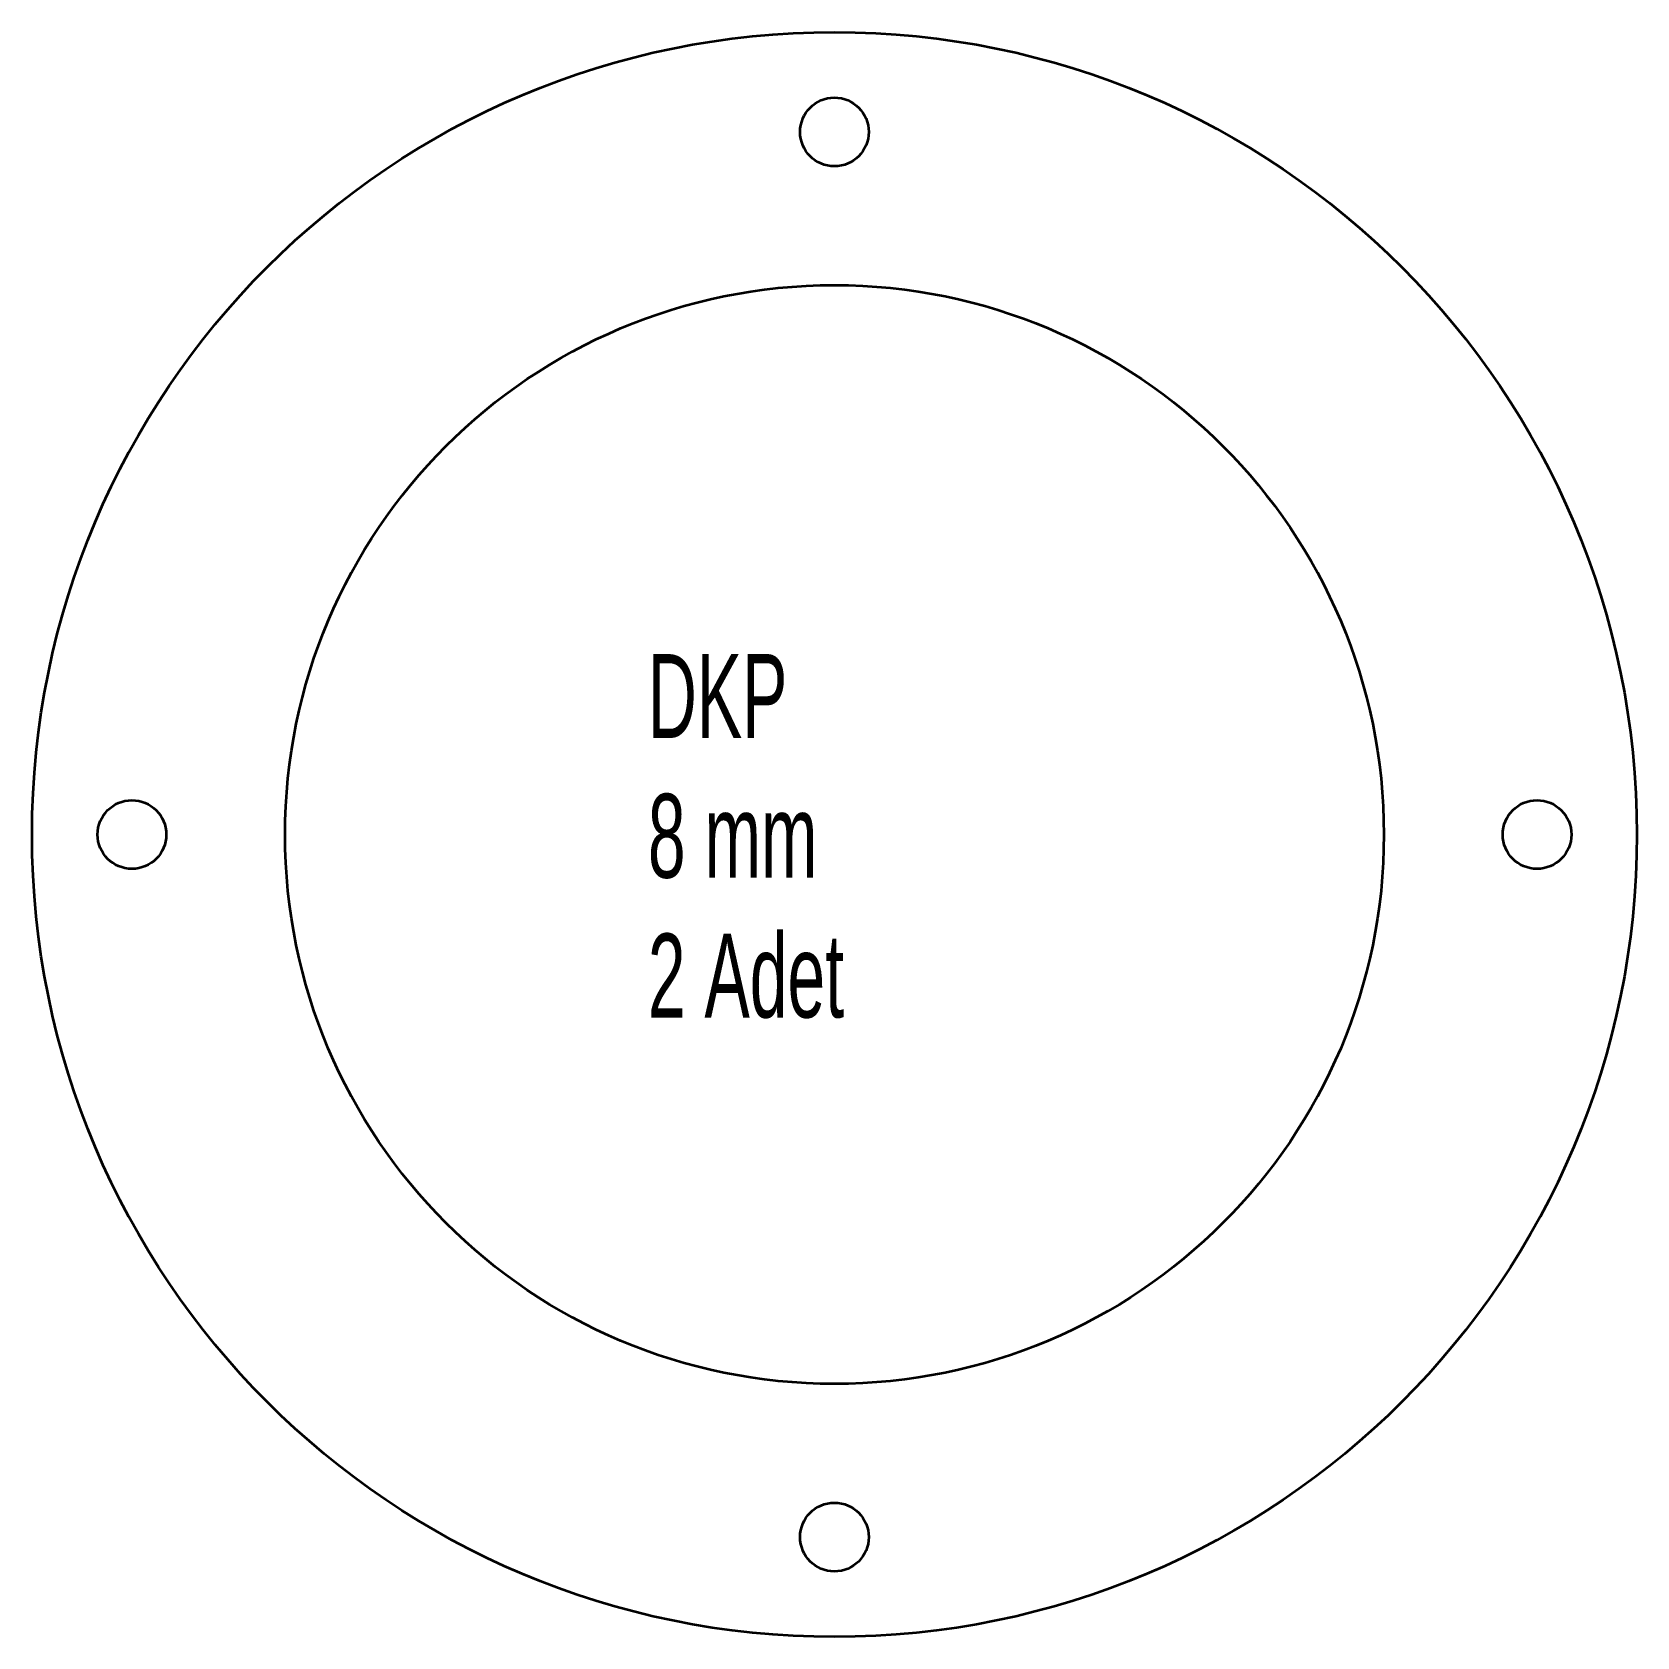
# Model space of a CAD drawing. Header units: millimetres. Extents: x 43 to 195, y 35 to 187.
import ezdxf

# ---------------------------------------------------------------- set-up
doc = ezdxf.new("R2010")
doc.units = ezdxf.units.MM
doc.styles.add('SLDTEXTSTYLE0', font='TXT', dxfattribs={"width": 0.605})

msp = doc.modelspace()

# ---------------------------------------------------------------- linework, layer by layer
at = {"color": 7, "linetype": 'Continuous', "lineweight": 35}
for centre, radius in [((119.14, 111.38), 75.95), ((119.14, 177.88), 3.25), ((119.14, 111.38), 52), ((52.64, 111.38), 3.25), ((185.64, 111.38), 3.25), ((119.14, 44.88), 3.25)]:
    msp.add_circle(centre, radius, dxfattribs=at)

# ---------------------------------------------------------------- texts
at = {"color": 7, "linetype": 'Continuous', "lineweight": 0, "insert": (101.48, 128.46), "char_height": 7.9375, "attachment_point": 1, "style": 'SLDTEXTSTYLE0'}
msp.add_mtext('DKP^J8 mm^J2 Adet', dxfattribs=at)

doc.saveas('drawing.dxf')
